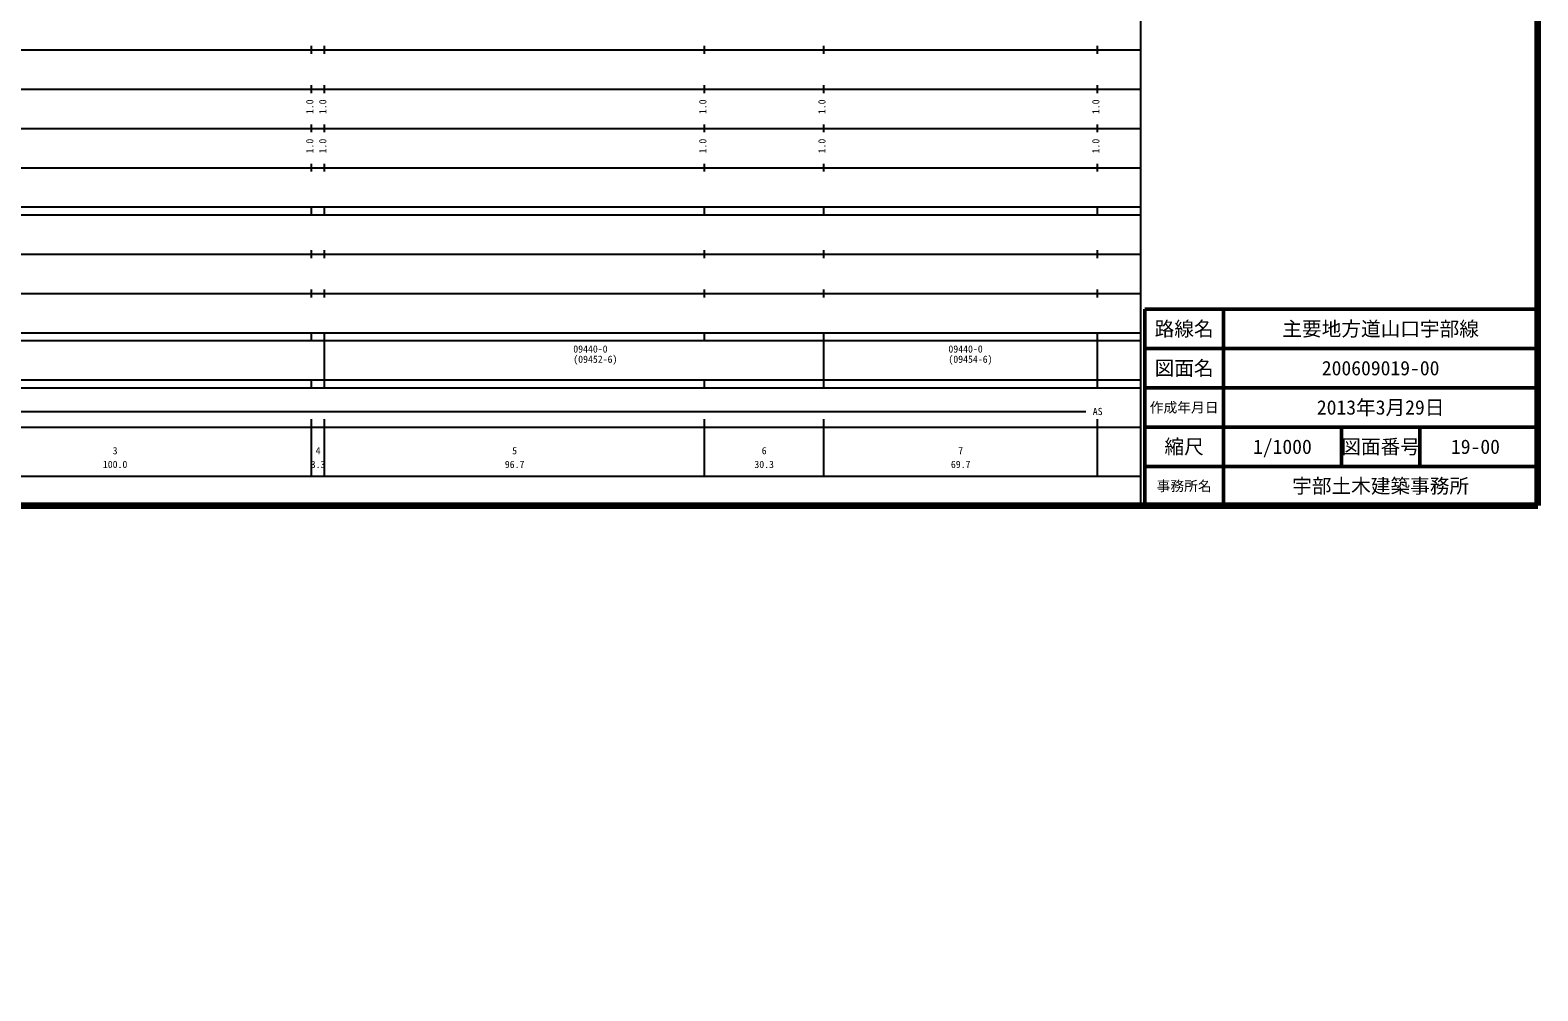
# Model space of a CAD drawing. Units: millimetres, scale not verified. Extents: x -622642 to 680000, y -103464 to 867584.
# Drawn here: x 296387 to 680000, y -103464 to 141000 of the extents above; entities that cross this region are included whole.
import ezdxf
from ezdxf.enums import TextEntityAlignment as Align

# ---------------------------------------------------------------- set-up
doc = ezdxf.new("R2010")
doc.units = ezdxf.units.MM
doc.header["$LTSCALE"] = 1000
for name, color, linetype, lineweight in [('M-BGD', 7, 'Continuous', 25), ('M-TTL', 7, 'Continuous', 140), ('M-TTL-BAND', 7, 'Continuous', 25), ('M-TTL-FRAM', 2, 'Continuous', 50), ('M-TTL-LINE', 7, 'Continuous', 50)]:
    doc.layers.add(name, color=color, linetype=linetype, lineweight=lineweight)
doc.layers.add('M-TTL-TXT', color=7, linetype='Continuous')
doc.styles.add('ＭＳ ゴシック', font='')
doc.styles.get('ＭＳ ゴシック').set_extended_font_data('MS Gothic')

msp = doc.modelspace()

# ---------------------------------------------------------------- linework, layer by layer
at = {"layer": 'M-BGD'}
msp.add_arc((-137118, 382060), 485524, 349.53096, 349.53096, dxfattribs=at)
at = {"layer": 'M-TTL', "color": 2}
for p, q in [((680000, 20000), (680000, 380000)), ((40000, 20000), (680000, 20000))]:
    msp.add_line(p, q, dxfattribs=at)
at = {"layer": 'M-TTL-BAND'}
for p, q in [((579000, 20000), (579000, 370000)), ((52000, 136000), (579000, 136000)), ((368000, 135000), (368000, 137000)), ((371300, 135000), (371300, 137000)), ((468000, 135000), (468000, 137000)), ((498300, 135000), (498300, 137000)), ((568000, 135000), (568000, 137000)), ((368000, 125000), (368000, 127000)), ((371300, 125000), (371300, 127000)), ((468000, 125000), (468000, 127000)), ((498300, 125000), (498300, 127000)), ((568000, 125000), (568000, 127000)), ((46000, 126000), (579000, 126000)), ((52000, 116000), (579000, 116000)), ((368000, 115000), (368000, 117000)), ((371300, 115000), (371300, 117000)), ((468000, 115000), (468000, 117000)), ((498300, 115000), (498300, 117000)), ((568000, 115000), (568000, 117000)), ((46000, 106000), (579000, 106000)), ((368000, 105000), (368000, 107000)), ((371300, 105000), (371300, 107000)), ((468000, 105000), (468000, 107000)), ((498300, 105000), (498300, 107000)), ((568000, 105000), (568000, 107000)), ((40000, 96000), (579000, 96000)), ((368000, 94000), (368000, 96000)), ((371300, 94000), (371300, 96000)), ((468000, 94000), (468000, 96000)), ((498300, 94000), (498300, 96000)), ((568000, 94000), (568000, 96000)), ((40000, 94000), (579000, 94000)), ((368000, 83000), (368000, 85000)), ((371300, 83000), (371300, 85000)), ((468000, 83000), (468000, 85000)), ((498300, 83000), (498300, 85000)), ((568000, 83000), (568000, 85000)), ((49000, 84000), (579000, 84000)), ((40000, 74000), (579000, 74000)), ((368000, 73000), (368000, 75000)), ((371300, 73000), (371300, 75000)), ((468000, 73000), (468000, 75000)), ((498300, 73000), (498300, 75000)), ((568000, 73000), (568000, 75000)), ((40000, 64000), (579000, 64000)), ((40000, 62000), (579000, 62000)), ((368000, 62000), (368000, 64000)), ((371300, 62000), (371300, 64000)), ((371300, 52000), (371300, 62000)), ((468000, 62000), (468000, 64000)), ((498300, 62000), (498300, 64000)), ((498300, 52000), (498300, 62000)), ((568000, 62000), (568000, 64000)), ((568000, 52000), (568000, 62000)), ((40000, 52000), (579000, 52000)), ((40000, 50000), (579000, 50000)), ((368000, 50000), (368000, 52000)), ((371300, 50000), (371300, 52000)), ((468000, 50000), (468000, 52000)), ((498300, 50000), (498300, 52000)), ((568000, 50000), (568000, 52000)), ((71000, 44000), (565000, 44000)), ((40000, 40000), (579000, 40000)), ((368000, 27500), (368000, 42000)), ((371300, 27500), (371300, 42000)), ((468000, 27500), (468000, 42000)), ((498300, 27500), (498300, 42000)), ((568000, 27500), (568000, 42000)), ((68000, 27500), (579000, 27500))]:
    msp.add_line(p, q, dxfattribs=at)
at = {"layer": 'M-TTL-FRAM'}
for p, q in [((680000, 70000), (580000, 70000)), ((580000, 70000), (580000, 20000))]:
    msp.add_line(p, q, dxfattribs=at)
at = {"layer": 'M-TTL-LINE'}
for p, q in [((600000, 70000), (600000, 20000)), ((680000, 60000), (580000, 60000)), ((680000, 50000), (580000, 50000)), ((680000, 40000), (580000, 40000)), ((630000, 40000), (630000, 30000)), ((650000, 40000), (650000, 30000)), ((680000, 30000), (580000, 30000))]:
    msp.add_line(p, q, dxfattribs=at)

# ---------------------------------------------------------------- texts
at = {"layer": 'M-TTL', "style": 'ＭＳ ゴシック'}
for s, p in [('(09452-6)', (434577, 55796)), ('(09454-6)', (530025, 55796))]:
    msp.add_text(s, height=1833, dxfattribs=at).set_placement(p, align=Align.BOTTOM_LEFT)
at = {"layer": 'M-TTL-BAND', "style": 'ＭＳ ゴシック'}
for p in [(369000, 121500), (372300, 121500), (469000, 121500), (499300, 121500), (569000, 121500), (369000, 111500), (372300, 111500), (469000, 111500), (499300, 111500), (569000, 111500)]:
    msp.add_text('1.0', height=1833, rotation=90, dxfattribs=at).set_placement(p, align=Align.BOTTOM_CENTER)
for p in [(434577, 58405), (530025, 58405)]:
    msp.add_text('09440-0', height=1833, dxfattribs=at).set_placement(p, align=Align.BOTTOM_LEFT)
for s, p in [('AS', (568000, 42500)), ('3', (318000, 32523)), ('4', (369650, 32523)), ('5', (419650, 32523)), ('6', (483150, 32523)), ('7', (533150, 32523)), ('100.0', (318000, 29033)), ('3.3', (369650, 29033)), ('96.7', (419650, 29033)), ('30.3', (483150, 29033)), ('69.7', (533150, 29033))]:
    msp.add_text(s, height=1833, dxfattribs=at).set_placement(p, align=Align.BOTTOM_CENTER)
at = {"layer": 'M-TTL-TXT', "style": 'ＭＳ ゴシック'}
for s, height, p in [('路線名', 3666, (590000, 65000)), ('主要地方道山口宇部線', 3666, (640000, 65000)), ('図面名', 3666, (590000, 55000)), ('200609019-00', 3666, (640000, 55000)), ('作成年月日', 2566, (590000, 45000)), ('2013年3月29日', 3666, (640000, 45000)), ('縮尺', 3666, (590000, 35000)), ('1/1000', 3666, (615000, 35000)), ('図面番号', 3666, (640000, 35000)), ('19-00', 3666, (664125, 35000)), ('宇部土木建築事務所', 3666, (640000, 25000)), ('事務所名', 2566, (590000, 25000))]:
    msp.add_text(s, height=height, dxfattribs=at).set_placement(p, align=Align.MIDDLE_CENTER)

doc.saveas('drawing.dxf')
